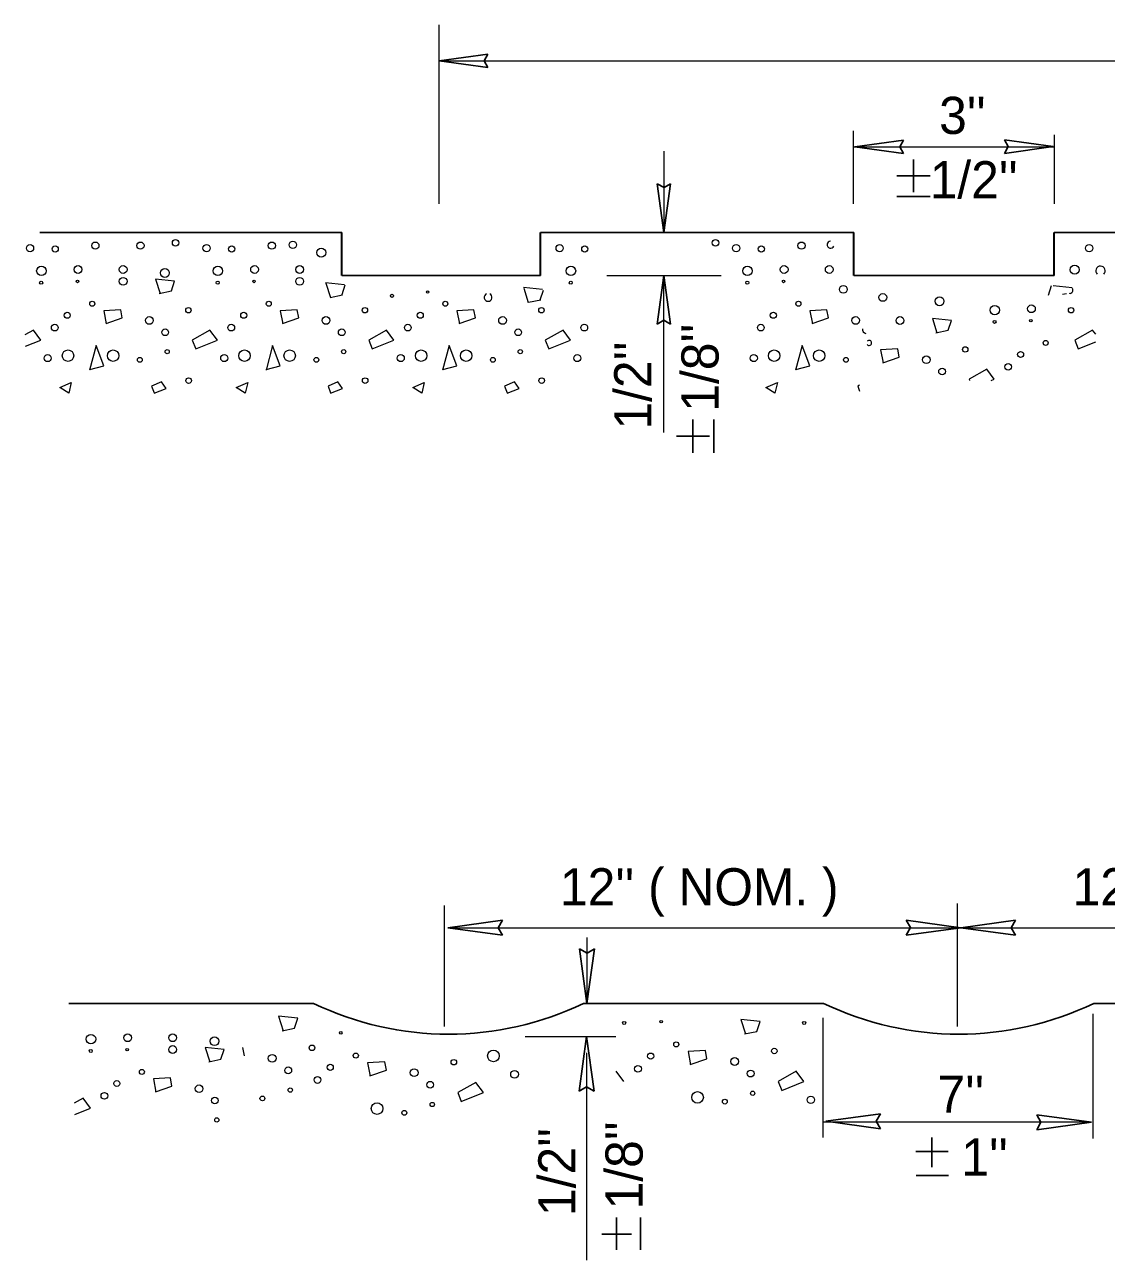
# Model space of a CAD drawing. Extents: x 290 to 799, y -237 to 274.
# Drawn here: x 597.08 to 636.81, y 79.22 to 124.59 of the extents above; entities that cross this region are included whole.
import ezdxf

# ---------------------------------------------------------------- set-up
doc = ezdxf.new("R2010")
doc.units = 0
doc.header["$LTSCALE"] = 0.52
doc.layers.add('1', color=7, linetype='Continuous', lineweight=13)
doc.layers.add('36', color=7, linetype='Continuous', lineweight=35)
doc.layers.add('60', color=7, linetype='Continuous')

msp = doc.modelspace()

# ---------------------------------------------------------------- linework, layer by layer
at = {"layer": '1', "lineweight": 25}
for p, q in [((612.3025, 123.2629), (614.0907, 123.5086)), ((612.3025, 123.2629), (614.0907, 123.0173)), ((627.5767, 120.1129), (629.3648, 120.3586)), ((634.8613, 120.1147), (633.0731, 120.3603)), ((627.5767, 120.1129), (629.3648, 119.8673)), ((634.8613, 120.1147), (633.0731, 119.869)), ((629.7234, 118.4398), (629.7234, 119.6474)), ((629.1129, 119.0422), (630.3374, 119.0422)), ((620.5613, 116.9642), (620.3156, 118.7523)), ((620.5613, 116.9642), (620.807, 118.7523)), ((629.1129, 118.2808), (630.3374, 118.2808)), ((620.5595, 115.3884), (620.3138, 113.6003)), ((620.5595, 115.3884), (620.8053, 113.6003)), ((621.6269, 108.8673), (621.6269, 110.0918)), ((622.3883, 108.8673), (622.3883, 110.0918)), ((622.2294, 109.4778), (621.0218, 109.4778)), ((612.6211, 91.4303), (614.6274, 91.7059)), ((631.4699, 91.4322), (629.4636, 91.7079)), ((631.4707, 91.4303), (633.477, 91.7059)), ((612.6211, 91.4303), (614.6274, 91.1546)), ((631.4699, 91.4322), (629.4636, 91.1566)), ((631.4707, 91.4303), (633.477, 91.1546)), ((617.7338, 88.6518), (617.4582, 90.6581)), ((617.7338, 88.6518), (618.0095, 90.6581)), ((598.6958, 88.6513), (607.6905, 88.6513)), ((617.6122, 88.6513), (626.4278, 88.6513)), ((636.3495, 88.6513), (644.3233, 88.6513)), ((617.7193, 87.4393), (617.4437, 85.433)), ((617.7193, 87.4393), (617.9951, 85.433)), ((626.5076, 84.3241), (628.5139, 84.5998)), ((636.2628, 84.2885), (634.2564, 84.5642)), ((626.5076, 84.3241), (628.5139, 84.0486)), ((636.2628, 84.2885), (634.2564, 84.0129)), ((630.3973, 83.7313), (630.402, 82.6404)), ((631.0078, 83.2205), (629.8188, 83.2152)), ((631.0117, 82.3355), (629.8228, 82.3303)), ((618.8208, 80.7894), (618.8208, 79.6005)), ((619.7055, 80.7894), (619.7055, 79.6005)), ((618.2838, 80.1813), (619.3738, 80.1813))]:
    msp.add_line(p, q, dxfattribs=at)
at = {"layer": '1', "lineweight": 35}
for p, q in [((608.7326, 115.3888), (608.7326, 116.9638)), ((616.0322, 115.3888), (616.0322, 116.9638)), ((627.5325, 115.3888), (627.5325, 116.9638)), ((634.9011, 115.3888), (634.9011, 116.9638))]:
    msp.add_line(p, q, dxfattribs=at)
at = {"layer": '1'}
for p, q in [((608.831, 115.0404), (608.132, 115.1141)), ((608.1454, 115.1007), (608.3109, 114.5763)), ((608.7382, 114.6817), (608.8578, 115.0404)), ((616.1035, 114.8746), (615.4045, 114.9482)), ((615.412, 114.9213), (615.5776, 114.397)), ((616.0182, 114.4889), (616.1378, 114.8477)), ((634.6818, 114.6548), (634.8014, 115.0136)), ((635.5628, 114.9252), (634.8638, 114.9988)), ((608.301, 114.5763), (608.7516, 114.6683)), ((615.5886, 114.3987), (616.0392, 114.4906)), ((635.1992, 114.6945), (635.3467, 114.7246)), ((597.4001, 113.381), (597.0801, 113.2007)), ((597.1041, 112.7831), (597.676, 113.0131)), ((597.676, 113.0131), (597.4001, 113.381)), ((636.4212, 113.2292), (636.3073, 113.381)), ((635.7831, 112.6912), (636.4212, 112.9479)), ((612.495, 87.8031), (612.495, 92.2545)), ((631.3446, 87.8031), (631.3446, 92.3258)), ((617.7328, 91.0696), (617.7328, 88.6513)), ((626.4092, 83.7265), (626.4092, 88.1219)), ((636.3299, 83.6908), (636.3299, 88.2714)), ((615.4675, 87.4397), (618.7941, 87.4397)), ((605.155, 86.7304), (605.0987, 87.04)), ((617.7203, 86.8388), (617.7203, 79.2202)), ((619.0908, 85.7877), (618.8093, 86.1629)), ((599.2226, 85.1696), (598.9025, 84.9893)), ((599.4985, 84.8017), (599.2226, 85.1696)), ((598.9266, 84.5717), (599.4985, 84.8017)), ((636.241, 84.2875), (626.4092, 84.2875))]:
    msp.add_line(p, q, dxfattribs=at)
at = {"layer": '1', "lineweight": 25}
for points in [[(614.0907, 123.5086), (613.9523, 123.2604), (614.0907, 123.0173)], [(629.3648, 120.3586), (629.2265, 120.1104), (629.3648, 119.8673)], [(633.0731, 119.869), (633.2114, 120.1172), (633.0731, 120.3603)], [(620.3156, 118.7523), (620.5638, 118.6139), (620.807, 118.7523)], [(620.8053, 113.6003), (620.557, 113.7387), (620.3138, 113.6003)], [(614.6274, 91.7059), (614.4722, 91.4274), (614.6274, 91.1546)], [(629.4636, 91.1566), (629.6188, 91.4351), (629.4636, 91.7079)], [(633.477, 91.7059), (633.3218, 91.4274), (633.477, 91.1546)], [(617.4582, 90.6581), (617.7367, 90.5028), (618.0095, 90.6581)], [(617.9951, 85.433), (617.7165, 85.5883), (617.4437, 85.433)], [(628.5139, 84.0486), (628.3587, 84.327), (628.5139, 84.5998)], [(634.2564, 84.0129), (634.4117, 84.2914), (634.2564, 84.5642)]]:
    msp.add_lwpolyline(points, dxfattribs=at)
at = {"layer": '1'}
for points in [[(602.0175, 114.7239), (602.4681, 114.8158), (602.5878, 115.1746), (601.8887, 115.2482), (602.0543, 114.7239)], [(600.0675, 113.6202), (600.6653, 113.8224), (600.6102, 114.126), (599.9847, 114.0893), (600.0767, 113.611)], [(606.552, 113.6202), (607.1499, 113.8224), (607.0947, 114.126), (606.4693, 114.0893), (606.5612, 113.611)], [(613.0366, 113.6202), (613.6344, 113.8224), (613.5793, 114.126), (612.9538, 114.0893), (613.0458, 113.611)], [(626.0056, 113.6202), (626.6035, 113.8224), (626.5483, 114.126), (625.9228, 114.0893), (626.0148, 113.611)], [(630.5548, 113.2829), (631.0053, 113.3749), (631.125, 113.7337), (630.4259, 113.8073), (630.5915, 113.2829)], [(636.3073, 113.381), (635.6543, 113.0131), (635.7831, 112.6912)], [(599.4697, 111.9278), (599.9847, 112.0657), (599.6996, 112.8107), (599.4604, 111.9093)], [(605.9543, 111.9278), (606.4693, 112.0657), (606.1842, 112.8107), (605.9449, 111.9093)], [(612.4388, 111.9278), (612.9538, 112.0657), (612.6687, 112.8107), (612.4295, 111.9093)], [(625.4078, 111.9278), (625.9228, 112.0657), (625.6378, 112.8107), (625.3986, 111.9093)], [(628.6048, 112.1792), (629.2026, 112.3815), (629.1474, 112.6851), (628.5219, 112.6483), (628.6139, 112.17)], [(632.576, 111.5232), (632.6978, 111.5722), (632.4219, 111.9401), (631.7688, 111.5722), (631.7884, 111.5232)], [(601.8335, 111.0631), (602.275, 111.2286), (602.1003, 111.477), (601.7415, 111.3207), (601.8335, 111.0723)], [(608.318, 111.0631), (608.7596, 111.2286), (608.5848, 111.477), (608.2261, 111.3207), (608.318, 111.0723)], [(614.8026, 111.0631), (615.2441, 111.2286), (615.0693, 111.477), (614.7106, 111.3207), (614.8026, 111.0723)], [(627.7497, 111.3512), (627.6797, 111.3207), (627.7497, 111.1316)], [(612.6208, 91.4312), (631.4703, 91.4312), (650.3199, 91.4312)], [(606.5342, 87.6499), (606.9938, 87.7437), (607.1158, 88.1096), (606.4028, 88.1846), (606.5716, 87.6499)], [(623.5192, 87.5327), (623.9788, 87.6264), (624.1008, 87.9923), (623.3878, 88.0674), (623.5566, 87.5327)], [(603.8399, 86.5125), (604.2906, 86.6044), (604.4102, 86.9632), (603.7112, 87.0368), (603.8767, 86.5125)], [(621.5301, 86.4068), (622.14, 86.6132), (622.0836, 86.9228), (621.4457, 86.8853), (621.5394, 86.3975)], [(609.7578, 85.9966), (610.3676, 86.2029), (610.3113, 86.5126), (609.6733, 86.475), (609.7671, 85.9873)], [(601.8899, 85.4088), (602.4878, 85.6111), (602.4326, 85.9146), (601.8072, 85.8778), (601.8991, 85.3996)]]:
    msp.add_lwpolyline(points, dxfattribs=at)
for points in [[(603.3603, 112.6912), (604.1606, 113.0131), (603.8847, 113.381), (603.2316, 113.0131)], [(609.8449, 112.6912), (610.6451, 113.0131), (610.3692, 113.381), (609.7161, 113.0131)], [(616.3294, 112.6912), (617.1296, 113.0131), (616.8538, 113.381), (616.2007, 113.0131)], [(598.3658, 111.2747), (598.789, 111.4493), (598.6971, 111.0631)], [(604.8504, 111.2747), (605.2736, 111.4493), (605.1816, 111.0631)], [(611.3349, 111.2747), (611.7581, 111.4493), (611.6661, 111.0631)], [(624.304, 111.2747), (624.7272, 111.4493), (624.6352, 111.0631)], [(624.8888, 85.4593), (625.7051, 85.7877), (625.4237, 86.1629), (624.7574, 85.7877)], [(613.1165, 85.0491), (613.9328, 85.3773), (613.6513, 85.7527), (612.9851, 85.3773)]]:
    msp.add_lwpolyline(points, close=True, dxfattribs=at)
for centre, radius in [((599.6754, 116.4805), 0.1325), ((601.3316, 116.4805), 0.1325), ((602.6229, 116.5798), 0.1193), ((606.1599, 116.4805), 0.1325), ((606.9313, 116.5074), 0.1325), ((622.4553, 116.5798), 0.1193), ((625.6135, 116.4805), 0.1325), ((597.2758, 116.3871), 0.132), ((598.2003, 116.359), 0.1138), ((603.7604, 116.3871), 0.132), ((604.6848, 116.359), 0.1138), ((607.974, 116.222), 0.163), ((616.7294, 116.3871), 0.132), ((617.6539, 116.359), 0.1138), ((623.214, 116.3871), 0.132), ((624.1385, 116.359), 0.1138), ((636.1831, 116.3871), 0.132), ((597.6927, 115.5538), 0.1733), ((599.0392, 115.6029), 0.1429), ((600.6954, 115.6029), 0.1429), ((604.1772, 115.5538), 0.1733), ((605.5237, 115.6029), 0.1429), ((607.1799, 115.6029), 0.1429), ((617.1463, 115.5538), 0.1733), ((623.6308, 115.5538), 0.1733), ((624.9773, 115.6029), 0.1429), ((626.6335, 115.6029), 0.1429), ((635.6492, 115.5967), 0.163), ((600.6954, 115.1701), 0.1429), ((602.229, 115.4759), 0.163), ((607.1799, 115.1701), 0.1429), ((597.6852, 115.1194), 0.0559), ((599.019, 115.1654), 0.0469), ((604.1697, 115.1194), 0.0559), ((605.5035, 115.1654), 0.0469), ((611.8808, 114.7765), 0.0469), ((617.1388, 115.1194), 0.0559), ((623.6233, 115.1194), 0.0559), ((624.9571, 115.1654), 0.0469), ((627.1501, 114.8733), 0.1429), ((599.5616, 114.3468), 0.092), ((606.0462, 114.3468), 0.092), ((610.5739, 114.6365), 0.0559), ((612.5307, 114.3468), 0.092), ((625.4998, 114.3468), 0.092), ((628.6026, 114.5777), 0.1429), ((630.6858, 114.4373), 0.163), ((598.6418, 113.9237), 0.1108), ((603.0936, 114.1076), 0.0994), ((605.1264, 113.9237), 0.1108), ((609.5781, 114.1076), 0.0994), ((611.6109, 113.9237), 0.1108), ((616.0626, 114.1076), 0.0994), ((624.58, 113.9237), 0.1108), ((632.7144, 114.1129), 0.1733), ((634.061, 114.1619), 0.1429), ((635.5163, 114.1076), 0.0994), ((598.183, 113.468), 0.1226), ((601.6627, 113.731), 0.1405), ((604.6676, 113.468), 0.1226), ((608.1472, 113.731), 0.1405), ((611.1521, 113.468), 0.1226), ((614.6318, 113.731), 0.1405), ((617.6367, 113.468), 0.1226), ((624.1212, 113.468), 0.1226), ((627.6008, 113.731), 0.1405), ((629.2326, 113.7291), 0.1429), ((632.707, 113.6784), 0.0559), ((634.0407, 113.7245), 0.0469), ((602.2401, 113.2964), 0.1225), ((608.7247, 113.2964), 0.1225), ((615.2092, 113.2964), 0.1225), ((634.5834, 112.9058), 0.092), ((598.6714, 112.4386), 0.2094), ((600.3276, 112.4386), 0.2094), ((602.3137, 112.5857), 0.0775), ((605.1559, 112.4386), 0.2094), ((606.8121, 112.4386), 0.2094), ((608.7982, 112.5857), 0.0775), ((611.6405, 112.4386), 0.2094), ((613.2967, 112.4386), 0.2094), ((615.2828, 112.5857), 0.0775), ((624.6095, 112.4386), 0.2094), ((626.2657, 112.4386), 0.2094), ((631.6308, 112.6667), 0.0994), ((633.6636, 112.4827), 0.1108), ((597.9244, 112.3508), 0.1301), ((601.3092, 112.2864), 0.0867), ((604.409, 112.3508), 0.1301), ((607.7937, 112.2864), 0.0867), ((610.8935, 112.3508), 0.1301), ((614.2783, 112.2864), 0.0867), ((617.378, 112.3508), 0.1301), ((623.8626, 112.3508), 0.1301), ((627.2473, 112.2864), 0.0867), ((630.1999, 112.2901), 0.1405), ((633.2048, 112.027), 0.1226), ((603.1028, 111.523), 0.1029), ((609.5874, 111.523), 0.1029), ((616.0719, 111.523), 0.1029), ((630.7774, 111.8555), 0.1225), ((620.4606, 87.983), 0.0478), ((608.6883, 87.5727), 0.0478), ((619.1002, 87.9361), 0.057), ((625.7144, 87.9361), 0.057), ((599.5151, 87.3424), 0.1733), ((600.8616, 87.3915), 0.1429), ((602.5178, 87.3915), 0.1429), ((604.0514, 87.2645), 0.163), ((607.6317, 87.0213), 0.1014), ((621.0141, 87.148), 0.0938), ((599.5076, 86.908), 0.0559), ((600.8414, 86.954), 0.0469), ((602.5178, 86.9587), 0.1429), ((606.1722, 86.6371), 0.1433), ((609.2418, 86.7377), 0.0938), ((614.2985, 86.7256), 0.2136), ((620.0759, 86.7165), 0.113), ((623.1572, 86.52), 0.1433), ((624.6167, 86.9041), 0.1014), ((601.3841, 86.1354), 0.092), ((606.7612, 86.1939), 0.125), ((608.3036, 86.3062), 0.113), ((611.3849, 86.1097), 0.1433), ((612.8444, 86.4938), 0.1014), ((619.608, 86.2517), 0.125), ((600.4643, 85.7123), 0.1108), ((607.8356, 85.8414), 0.125), ((611.9739, 85.6664), 0.125), ((615.0746, 86.051), 0.1433), ((623.7462, 86.0767), 0.125), ((600.0055, 85.2566), 0.1226), ((603.4851, 85.5196), 0.1405), ((606.8363, 85.4689), 0.079), ((621.7954, 85.2017), 0.2136), ((623.8212, 85.3517), 0.079), ((604.0626, 85.085), 0.1225), ((605.8116, 85.1636), 0.0885), ((610.0231, 84.7914), 0.2136), ((612.0489, 84.9414), 0.079), ((622.7966, 85.0464), 0.0885), ((625.9584, 85.1121), 0.1327), ((604.1362, 84.3743), 0.0775), ((611.0243, 84.6362), 0.0885)]:
    msp.add_circle(centre, radius, dxfattribs=at)
for centre, radius, start, end in [((626.6861, 116.5149), 0.1325, 92.71297, 334.67313), ((636.5999, 115.5538), 0.1733, 312.76862, 225.68309), ((635.4673, 114.8458), 0.1193, 259.95309, 30.65814), ((614.1032, 114.5792), 0.1429, 113.45601, 66.54398), ((628.0194, 113.4068), 0.163, 171.72804, 255.65804), ((628.0989, 112.9058), 0.092, 222.2715, 137.7285)]:
    msp.add_arc(centre, radius, start, end, dxfattribs=at)
at = {"layer": '1', "lineweight": 25}
for centre in [(612.6513, 99.0006), (631.3886, 99.0006)]:
    msp.add_arc(centre, 11.4768, 244.38968, 295.61032, dxfattribs=at)
at = {"layer": '36', "lineweight": 13}
for p, q in [((612.3022, 118.0138), (612.3022, 124.5923)), ((612.3022, 123.2638), (687.8908, 123.2638)), ((627.5253, 118.0138), (627.5253, 120.6956)), ((634.9039, 118.0138), (634.9039, 120.5512)), ((620.5604, 119.9514), (620.5604, 116.9638)), ((627.5253, 120.1138), (634.9039, 120.1138)), ((618.4604, 115.3888), (622.6604, 115.3888)), ((620.5604, 109.6138), (620.5604, 115.3888))]:
    msp.add_line(p, q, dxfattribs=at)
at = {"layer": '36', "lineweight": 25}
for p, q in [((597.6353, 116.9638), (608.7326, 116.9638)), ((616.0322, 116.9638), (627.5325, 116.9638)), ((634.9011, 116.9638), (646.5047, 116.9638)), ((608.7326, 115.3888), (616.0322, 115.3888)), ((627.5325, 115.3888), (634.9011, 115.3888))]:
    msp.add_line(p, q, dxfattribs=at)

# ---------------------------------------------------------------- texts
at = {"layer": '36'}
for s, p in [("3''", (630.671, 120.5804)), ("1/2''", (630.3252, 118.2168)), ("12'' ( NOM. )", (616.7448, 92.253)), ("12'' ( NOM. )", (635.5752, 92.253))]:
    msp.add_text(s, height=1.365, dxfattribs=at).set_placement(p)
for s, p in [("1/8''", (622.5673, 110.3832)), ("1/2''", (620.0983, 109.7273))]:
    msp.add_text(s, height=1.365, rotation=90, dxfattribs=at).set_placement(p)
at = {"layer": '60'}
for s, p in [("7''", (630.6125, 84.6381)), ("1''", (631.4865, 82.3284))]:
    msp.add_text(s, height=1.365, dxfattribs=at).set_placement(p)
for s, p in [("1/2''", (617.3111, 80.8472)), ("1/8''", (619.7785, 81.0908))]:
    msp.add_text(s, height=1.365, rotation=90, dxfattribs=at).set_placement(p)

doc.saveas('drawing.dxf')
